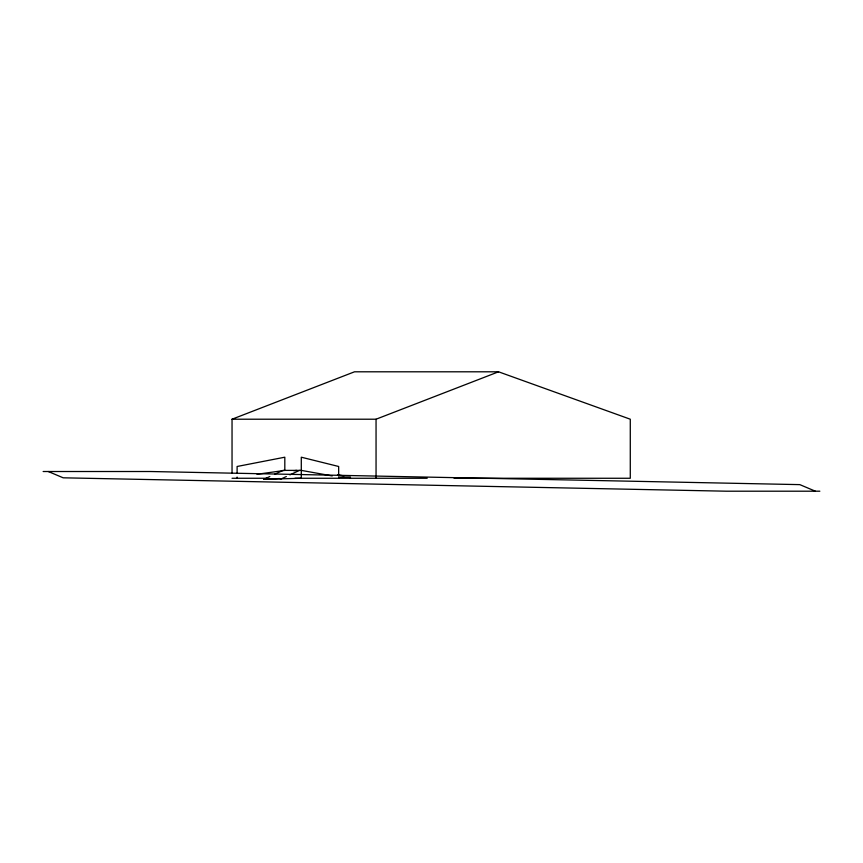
<?xml version="1.0" encoding="UTF-8"?>
<svg xmlns="http://www.w3.org/2000/svg" width="863" height="863" viewBox="0 0 863 863"><rect width="100%" height="100%" fill="white"/><g stroke="black" fill="none" stroke-linecap="round" stroke-linejoin="round"><path stroke-width="1.29" d="M338.663 475.75L338.663 466.484L301.295 457.207L301.295 478.264L263.851 479.332L269.839 476.538M274.617 474.305L282.999 470.389L301.608 470.389M280.335 479.332L286.322 476.538M289.914 474.866L299.493 470.389M232.039 472.892L232.039 419.213L354.531 371.802L498.544 371.802L630.281 419.213L630.281 478.264L454.078 478.264M232.039 419.213L376.052 419.213L498.544 371.802M256.98 474.294L284.812 470.389L284.812 457.207L237.109 466.484L237.109 473.107M293.884 470.756L296.538 470.389M263.851 479.332L279.569 478.534M43.15 471.511L150.324 471.511L799.818 484.628L815.373 491.198M232.039 478.264L267.584 478.264M294.952 478.264L427.174 478.264M819.85 491.198L726.355 491.198L63.182 477.811L48.274 471.511M337.509 474.769L343.949 475.923M301.295 470.389L332.223 475.923M376.052 419.213L376.052 478.264M350.4 478.264L350.4 477.077L338.663 477.077L338.663 478.264M237.109 477.077L237.109 478.264"/></g></svg>
